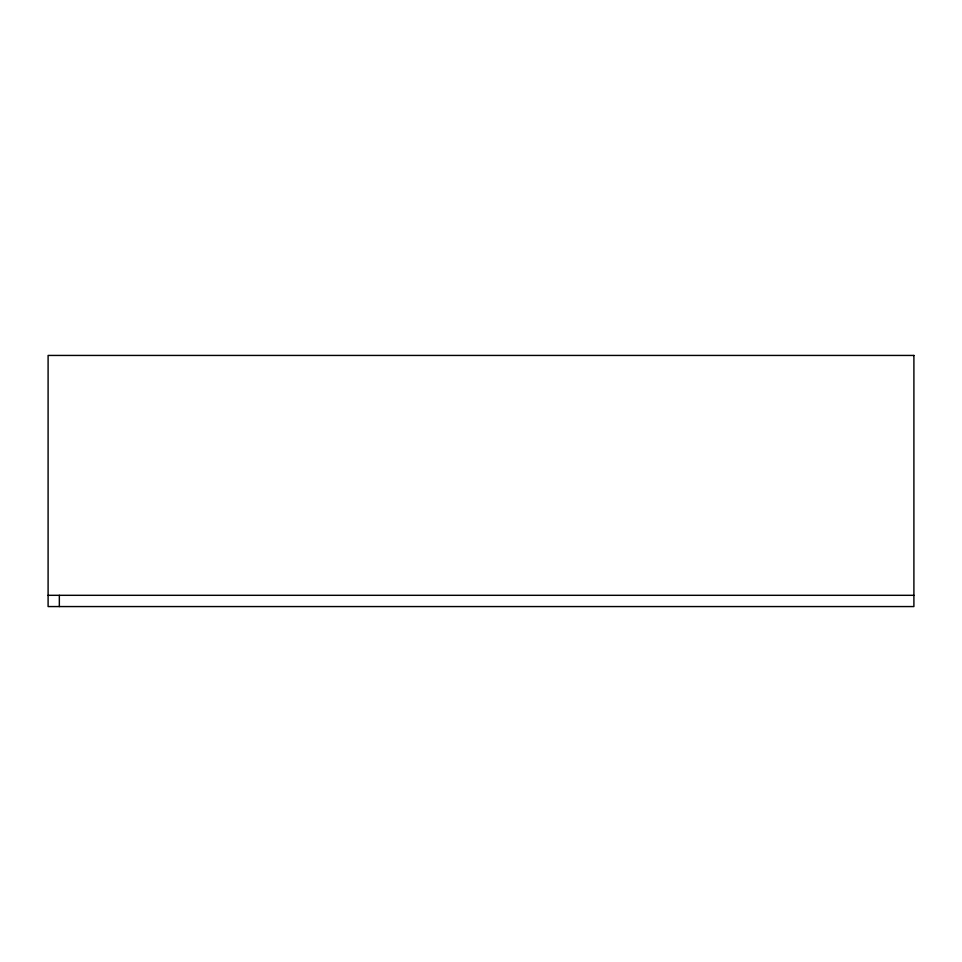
<?xml version="1.0" encoding="UTF-8"?>
<svg xmlns="http://www.w3.org/2000/svg" width="962" height="962" viewBox="0 0 962 962"><rect width="100%" height="100%" fill="white"/><g stroke="black" fill="none" stroke-linecap="round" stroke-linejoin="round"><path stroke-width="1.44" d="M48.1 595.31L913.9 595.31M59.343 595.31L59.343 606.565M913.9 355.435L48.1 355.435L48.1 606.565L913.9 606.565L913.9 355.435"/></g></svg>
